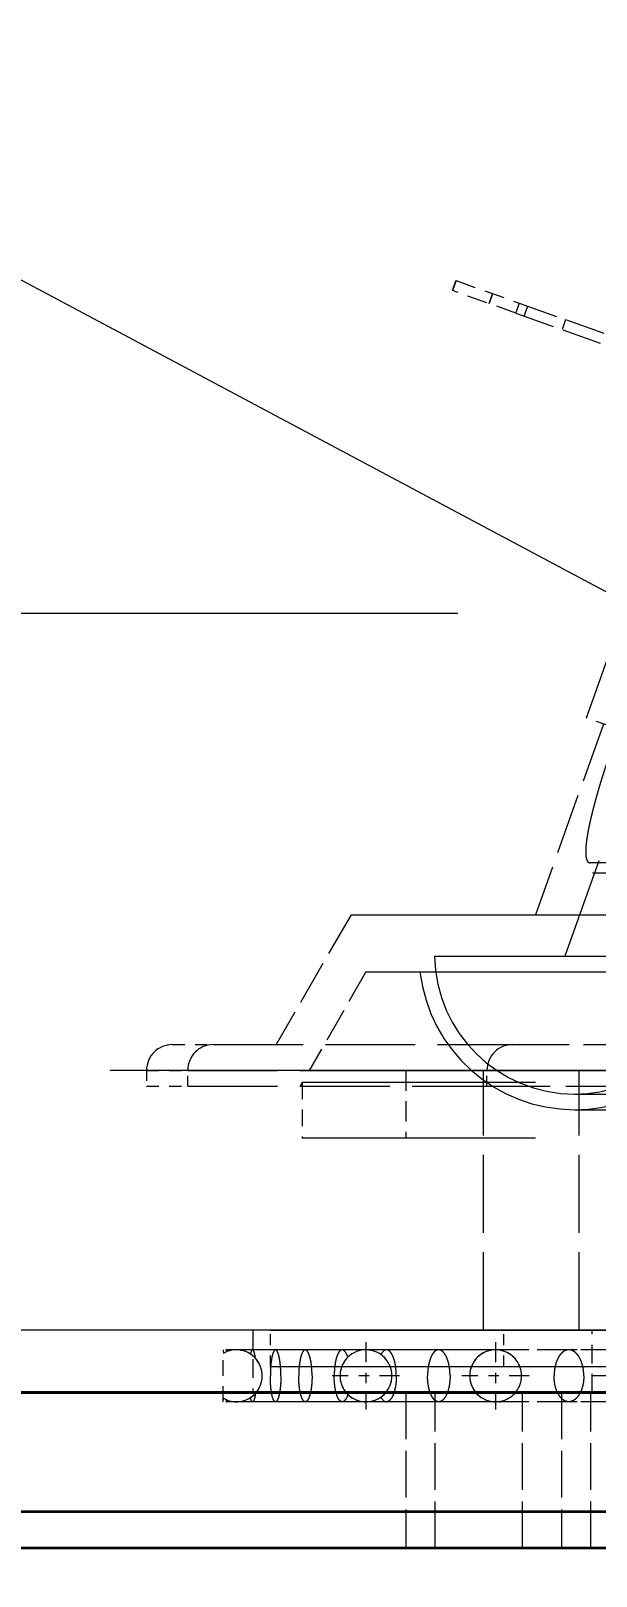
# Model space of a CAD drawing. Extents: x 23 to 587, y 4 to 413.
# Drawn here: x 62.31 to 67.76, y 213.08 to 227.96 of the extents above; entities that cross this region are included whole.
import ezdxf
from ezdxf.enums import TextEntityAlignment as Align

# ---------------------------------------------------------------- set-up
doc = ezdxf.new("R2010")
doc.units = 0
doc.linetypes.add('DASHDOT', pattern=[18.5, 12, -3, 0.5, -3])
doc.linetypes.add('DASHED', pattern=[15, 12, -3])
doc.layers.get('0').update_dxf_attribs({"lineweight": 13})
doc.styles.get("Standard").update_dxf_attribs({"font": 'isocp.shx'})

# ---------------------------------------------------------------- blocks, each defined once
blk = doc.blocks.new('BLOCK6881')
at = {"color": 7, "linetype": 'DASHDOT', "lineweight": 13, "ltscale": 0.0325}
for p, q in [((-43.269, 2.471), (-43.269, 1.171)), ((-42.619, 1.821), (-43.919, 1.821))]:
    blk.add_line(p, q, dxfattribs=at)
blk = doc.blocks.new('BLOCK6882')
at = {"color": 7, "linetype": 'DASHDOT', "lineweight": 13, "ltscale": 0.0325}
for p, q in [((-45.769, 2.471), (-45.769, 1.171)), ((-45.119, 1.821), (-46.419, 1.821))]:
    blk.add_line(p, q, dxfattribs=at)
blk = doc.blocks.new('BLOCK6883')
at = {"color": 7, "linetype": 'DASHDOT', "lineweight": 13, "ltscale": 0.0325}
for p, q in [((-48.269, 2.471), (-48.269, 1.171)), ((-47.619, 1.821), (-48.919, 1.821))]:
    blk.add_line(p, q, dxfattribs=at)
blk = doc.blocks.new('BLOCK6904')
at = {"color": 7, "linetype": 'DASHDOT', "lineweight": 13, "ltscale": 0.195}
for p, q in [((-40, 15.4), (-40, 7.6)), ((-36.1, 11.5), (-43.9, 11.5))]:
    blk.add_line(p, q, dxfattribs=at)
blk = doc.blocks.new('BLOCK6907')
at = {"color": 7, "lineweight": 13}
blk.add_line((-37.316, 2.259), (-59.825, -17.262), dxfattribs=at)
blk.add_circle((-63.728, -20.646), 5.166, dxfattribs=at)
blk.add_solid([(-39.557, -1.054), (-37.316, 2.259), (-40.914, 0.51)], dxfattribs=at)
blk.add_text('5', height=5, dxfattribs=at).set_placement((-65.67, -23.146), (-61.785, -23.146), align=Align.FIT)
blk = doc.blocks.new('BLOCK6912')
at = {"color": 7, "lineweight": 13}
blk.add_line((-35, 12.32), (-87.536, 40.271), dxfattribs=at)
blk = doc.blocks.new('BLOCK6915')
at = {"color": 7, "linetype": 'DASHED', "lineweight": 13, "ltscale": 0.225}
blk.add_line((-44.019, 14.489), (-41.003, 22.969), dxfattribs=at)
at = {"color": 7, "linetype": 'DASHED', "lineweight": 13, "ltscale": 0.005066}
for p, q in [((-46.6, 22.719), (-46.532, 22.91)), ((-46.532, 22.91), (-46.6, 22.719)), ((-45.893, 22.467), (-45.826, 22.658)), ((-45.826, 22.658), (-45.893, 22.467)), ((-45.314, 22.476), (-45.382, 22.285)), ((-45.314, 22.476), (-45.382, 22.285)), ((-45.314, 22.476), (-45.382, 22.285)), ((-45.314, 22.476), (-45.382, 22.285)), ((-45.153, 22.419), (-45.221, 22.228)), ((-45.153, 22.419), (-45.221, 22.228)), ((-45.153, 22.419), (-45.221, 22.228)), ((-45.153, 22.419), (-45.221, 22.228)), ((-44.42, 22.158), (-44.488, 21.967)), ((-44.42, 22.158), (-44.488, 21.967)), ((-44.42, 22.158), (-44.488, 21.967)), ((-44.42, 22.158), (-44.488, 21.967))]:
    blk.add_line(p, q, dxfattribs=at)
at = {"color": 7, "linetype": 'DASHED', "lineweight": 13, "ltscale": 0.032336}
for p, q in [((-45.382, 22.285), (-46.6, 22.719)), ((-46.532, 22.91), (-45.314, 22.476))]:
    blk.add_line(p, q, dxfattribs=at)
at = {"color": 7, "linetype": 'DASHED', "lineweight": 13, "ltscale": 0.063832}
for p, q in [((-45.314, 22.476), (-42.908, 21.62)), ((-45.382, 22.285), (-42.976, 21.429))]:
    blk.add_line(p, q, dxfattribs=at)
at = {"color": 7, "linetype": 'DASHED', "lineweight": 13, "ltscale": 0.195009}
blk.add_line((-41.813, 17.246), (-44.436, 9.9), dxfattribs=at)
at = {"color": 7, "linetype": 'DASHED', "lineweight": 13}
for p, q in [((58.5, 16.5), (-58.5, 16.5)), ((-48.557, 10.7), (-23.279, 10.7)), ((-46.946, 9.9), (41.199, 9.9)), ((-48.268, 9.6), (-23.141, 9.6)), ((63.8, 7.7), (-63.8, 7.7)), ((0, 7.466), (-49.5, 7.466)), ((-49.365, 7.7), (-23.667, 7.7)), ((-44.247, 7.246), (38.83, 7.246)), ((-44.247, 6.946), (38.83, 6.946)), ((0, 6.4), (-49.5, 6.4)), ((63.8, 2.7), (-63.8, 2.7)), ((61.5, 2.7), (-61.5, 2.7)), ((-50.11, 2.7), (50.39, 2.7)), ((-50.11, 2), (50.39, 2)), ((-85, -0.8), (85, -0.8))]:
    blk.add_line(p, q, dxfattribs=at)
at = {"color": 7, "linetype": 'DASHED', "lineweight": 13, "ltscale": 0.097469}
blk.add_line((-43.689, 14.372), (-45, 10.7), dxfattribs=at)
at = {"color": 7, "linetype": 'DASHED', "lineweight": 13, "ltscale": 0.010165}
blk.add_line((-43.636, 14.353), (-44.019, 14.489), dxfattribs=at)
at = {"color": 7, "linetype": 'DASHED', "lineweight": 13, "ltscale": 0.378958}
blk.add_line((-28.786, 11.7), (-43.944, 11.7), dxfattribs=at)
at = {"color": 7, "linetype": 'DASHED', "lineweight": 13, "ltscale": 0.072169}
blk.add_line((-48.557, 10.7), (-50, 8.2), dxfattribs=at)
at = {"color": 7, "linetype": 'DASHED', "lineweight": 13, "ltscale": 0.054848}
blk.add_line((-48.268, 9.6), (-49.365, 7.7), dxfattribs=at)
at = {"color": 7, "linetype": 'DASHED', "lineweight": 13, "ltscale": 0.019677}
blk.add_line((-52, 8.2), (-51.213, 8.2), dxfattribs=at)
at = {"color": 7, "linetype": 'DASHED', "lineweight": 13, "ltscale": 0.144221}
for p, q in [((-51.213, 8.2), (-45.444, 8.2)), ((-51.705, 7.7), (-45.937, 7.7)), ((-45.937, 7.7), (-51.705, 7.7)), ((-51.705, 7.4), (-45.937, 7.4))]:
    blk.add_line(p, q, dxfattribs=at)
at = {"color": 7, "linetype": 'DASHED', "lineweight": 13, "ltscale": 0.091298}
blk.add_line((-45.444, 8.2), (-41.792, 8.2), dxfattribs=at)
at = {"color": 7, "linetype": 'DASHED', "lineweight": 13, "ltscale": 0.019866}
for p, q in [((-52.5, 7.7), (-51.705, 7.7)), ((-52.5, 7.4), (-51.705, 7.4))]:
    blk.add_line(p, q, dxfattribs=at)
at = {"color": 7, "linetype": 'DASHED', "lineweight": 13, "ltscale": 0.0075}
for p, q in [((-52.5, 7.7), (-52.5, 7.4)), ((-51.705, 7.4), (-51.705, 7.7)), ((-51.705, 7.4), (-51.705, 7.7)), ((-45.937, 7.4), (-45.937, 7.7)), ((-45.937, 7.4), (-45.937, 7.7))]:
    blk.add_line(p, q, dxfattribs=at)
at = {"color": 7, "linetype": 'DASHED', "lineweight": 13, "ltscale": 0.001906}
blk.add_line((-49.5, 7.466), (-49.538, 7.4), dxfattribs=at)
at = {"color": 7, "linetype": 'DASHED', "lineweight": 13, "ltscale": 0.026651}
blk.add_line((-49.5, 7.466), (-49.5, 6.4), dxfattribs=at)
at = {"color": 7, "linetype": 'DASHED', "lineweight": 13, "ltscale": 0.0325}
blk.add_line((-47.5, 7.7), (-47.5, 6.4), dxfattribs=at)
at = {"color": 7, "linetype": 'DASHED', "lineweight": 13, "ltscale": 0.125}
for p, q in [((-46, 2.7), (-46, 7.7)), ((-44.159, 2.7), (-44.159, 7.7)), ((-44.159, 2.7), (-44.159, 7.7))]:
    blk.add_line(p, q, dxfattribs=at)
at = {"color": 7, "linetype": 'DASHED', "lineweight": 13, "ltscale": 0.101442}
for p, q in [((-45.937, 7.7), (-41.879, 7.7)), ((-45.937, 7.7), (-41.879, 7.7)), ((-45.937, 7.4), (-41.879, 7.4))]:
    blk.add_line(p, q, dxfattribs=at)
at = {"color": 7, "linetype": 'DASHED', "lineweight": 13, "ltscale": 0.135414}
blk.add_line((-44.247, 7.246), (-38.83, 7.246), dxfattribs=at)
at = {"color": 7, "linetype": 'DASHED', "lineweight": 13, "ltscale": 0.135416}
blk.add_line((-44.247, 6.946), (-38.83, 6.946), dxfattribs=at)
at = {"color": 7, "linetype": 'DASHED', "lineweight": 13, "ltscale": 0.03}
for p, q in [((-50.45, 2.7), (-50.45, 1.5)), ((-43.909, 1.5), (-43.909, 2.7)), ((-43.909, 1.5), (-43.909, 2.7))]:
    blk.add_line(p, q, dxfattribs=at)
at = {"color": 7, "linetype": 'DASHED', "lineweight": 13, "ltscale": 0.0175}
for p, q in [((-50.11, 2), (-50.11, 2.7)), ((-45.61, 2), (-45.61, 2.7))]:
    blk.add_line(p, q, dxfattribs=at)
at = {"color": 7, "linetype": 'DASHED', "lineweight": 13, "ltscale": 0.001666}
for p, q in [((-51.019, 2.321), (-51.018, 2.255)), ((-51.019, 1.321), (-51.018, 1.388))]:
    blk.add_line(p, q, dxfattribs=at)
at = {"color": 7, "linetype": 'DASHED', "lineweight": 13, "ltscale": 0.00625}
for p, q in [((-50.769, 2.321), (-51.019, 2.321)), ((-50.769, 1.321), (-51.019, 1.321))]:
    blk.add_line(p, q, dxfattribs=at)
at = {"color": 7, "linetype": 'DASHED', "lineweight": 13, "ltscale": 0.025}
blk.add_line((-51.019, 1.321), (-51.019, 2.321), dxfattribs=at)
at = {"color": 7, "linetype": 'DASHED', "lineweight": 13, "ltscale": 0.001458}
for p, q in [((-51.018, 2.255), (-50.966, 2.281)), ((-51.018, 1.388), (-50.966, 1.362))]:
    blk.add_line(p, q, dxfattribs=at)
at = {"color": 7, "linetype": 'DASHED', "lineweight": 13, "ltscale": 0.000514911}
blk.add_line((-50.947, 2.289), (-50.966, 2.281), dxfattribs=at)
at = {"color": 7, "linetype": 'DASHED', "lineweight": 13, "ltscale": 0.004694}
for p, q in [((-50.769, 2.321), (-50.956, 2.321)), ((-50.769, 2.321), (-50.956, 2.321)), ((-50.769, 1.321), (-50.956, 1.321)), ((-50.769, 1.321), (-50.956, 1.321))]:
    blk.add_line(p, q, dxfattribs=at)
at = {"color": 7, "linetype": 'DASHED', "lineweight": 13, "ltscale": 0.0625}
for p, q in [((-48.269, 2.321), (-50.769, 2.321)), ((-48.269, 2.321), (-50.769, 2.321)), ((-48.269, 2.321), (-50.769, 2.321)), ((-48.269, 2.321), (-50.769, 2.321)), ((-48.269, 2.321), (-50.769, 2.321)), ((-45.769, 2.321), (-48.269, 2.321)), ((-45.769, 2.321), (-48.269, 2.321)), ((-45.769, 2.321), (-48.269, 2.321)), ((-45.769, 2.321), (-48.269, 2.321)), ((-45.769, 2.321), (-48.269, 2.321)), ((-45.769, 2.321), (-48.269, 2.321)), ((-45.769, 2.321), (-48.269, 2.321)), ((-45.769, 2.321), (-48.269, 2.321)), ((-45.769, 2.321), (-48.269, 2.321)), ((-45.769, 2.321), (-48.269, 2.321)), ((-45.769, 2.321), (-48.269, 2.321)), ((-45.769, 2.321), (-48.269, 2.321)), ((-45.769, 2.321), (-48.269, 2.321)), ((-43.269, 2.321), (-45.769, 2.321)), ((-43.269, 2.321), (-45.769, 2.321)), ((-43.269, 2.321), (-45.769, 2.321)), ((-43.269, 2.321), (-45.769, 2.321)), ((-43.269, 2.321), (-45.769, 2.321)), ((-43.269, 2.321), (-45.769, 2.321)), ((-43.269, 2.321), (-45.769, 2.321)), ((-43.269, 2.321), (-45.769, 2.321)), ((-43.269, 2.321), (-45.769, 2.321)), ((-43.269, 2.321), (-45.769, 2.321)), ((-43.269, 2.321), (-45.769, 2.321)), ((-43.269, 2.321), (-45.769, 2.321)), ((-43.269, 2.321), (-45.769, 2.321)), ((-43.269, 2.321), (-45.769, 2.321)), ((-43.269, 2.321), (-45.769, 2.321)), ((-43.269, 2.321), (-45.769, 2.321)), ((-43.269, 2.321), (-45.769, 2.321)), ((-48.269, 1.321), (-50.769, 1.321)), ((-48.269, 1.321), (-50.769, 1.321)), ((-48.269, 1.321), (-50.769, 1.321)), ((-48.269, 1.321), (-50.769, 1.321)), ((-48.269, 1.321), (-50.769, 1.321)), ((-45.769, 1.321), (-48.269, 1.321)), ((-45.769, 1.321), (-48.269, 1.321)), ((-45.769, 1.321), (-48.269, 1.321)), ((-45.769, 1.321), (-48.269, 1.321)), ((-45.769, 1.321), (-48.269, 1.321)), ((-45.769, 1.321), (-48.269, 1.321)), ((-45.769, 1.321), (-48.269, 1.321)), ((-45.769, 1.321), (-48.269, 1.321)), ((-45.769, 1.321), (-48.269, 1.321)), ((-45.769, 1.321), (-48.269, 1.321)), ((-45.769, 1.321), (-48.269, 1.321)), ((-45.769, 1.321), (-48.269, 1.321)), ((-45.769, 1.321), (-48.269, 1.321)), ((-43.269, 1.321), (-45.769, 1.321)), ((-43.269, 1.321), (-45.769, 1.321)), ((-43.269, 1.321), (-45.769, 1.321)), ((-43.269, 1.321), (-45.769, 1.321)), ((-43.269, 1.321), (-45.769, 1.321)), ((-43.269, 1.321), (-45.769, 1.321)), ((-43.269, 1.321), (-45.769, 1.321)), ((-43.269, 1.321), (-45.769, 1.321)), ((-43.269, 1.321), (-45.769, 1.321)), ((-43.269, 1.321), (-45.769, 1.321)), ((-43.269, 1.321), (-45.769, 1.321)), ((-43.269, 1.321), (-45.769, 1.321)), ((-43.269, 1.321), (-45.769, 1.321)), ((-43.269, 1.321), (-45.769, 1.321)), ((-43.269, 1.321), (-45.769, 1.321)), ((-43.269, 1.321), (-45.769, 1.321)), ((-43.269, 1.321), (-45.769, 1.321))]:
    blk.add_line(p, q, dxfattribs=at)
at = {"color": 7, "linetype": 'DASHED', "lineweight": 13, "ltscale": 0.054679}
for p, q in [((-48.269, 2.321), (-50.456, 2.321)), ((-48.269, 2.321), (-50.456, 2.321)), ((-48.269, 1.321), (-50.456, 1.321)), ((-48.269, 1.321), (-50.456, 1.321))]:
    blk.add_line(p, q, dxfattribs=at)
at = {"color": 7, "linetype": 'DASHED', "lineweight": 13, "ltscale": 0.043621}
for p, q in [((-48.269, 2.321), (-50.013, 2.321)), ((-48.269, 2.321), (-50.013, 2.321)), ((-48.269, 1.321), (-50.013, 1.321)), ((-48.269, 1.321), (-50.013, 1.321))]:
    blk.add_line(p, q, dxfattribs=at)
at = {"color": 7, "linetype": 'DASHED', "lineweight": 13, "ltscale": 0.029258}
for p, q in [((-48.269, 2.321), (-49.439, 2.321)), ((-48.269, 2.321), (-49.439, 2.321)), ((-48.269, 1.321), (-49.439, 1.321)), ((-48.269, 1.321), (-49.439, 1.321))]:
    blk.add_line(p, q, dxfattribs=at)
at = {"color": 7, "linetype": 'DASHED', "lineweight": 13, "ltscale": 0.011474}
for p, q in [((-48.269, 2.321), (-48.727, 2.321)), ((-48.269, 2.321), (-48.727, 2.321)), ((-48.269, 1.321), (-48.727, 1.321)), ((-48.269, 1.321), (-48.727, 1.321))]:
    blk.add_line(p, q, dxfattribs=at)
at = {"color": 7, "linetype": 'DASHED', "lineweight": 13, "ltscale": 0.052607}
for p, q in [((-45.769, 2.321), (-47.873, 2.321)), ((-45.769, 2.321), (-47.873, 2.321)), ((-45.769, 1.321), (-47.873, 1.321)), ((-45.769, 1.321), (-47.873, 1.321))]:
    blk.add_line(p, q, dxfattribs=at)
at = {"color": 7, "linetype": 'DASHED', "lineweight": 13, "ltscale": 0.027451}
for p, q in [((-45.769, 2.321), (-46.867, 2.321)), ((-45.769, 2.321), (-46.867, 2.321)), ((-45.769, 1.321), (-46.867, 1.321)), ((-45.769, 1.321), (-46.867, 1.321))]:
    blk.add_line(p, q, dxfattribs=at)
at = {"color": 7, "linetype": 'DASHED', "lineweight": 13, "ltscale": 0.001149}
for p, q in [((-45.723, 2.319), (-45.769, 2.321)), ((-45.723, 1.324), (-45.769, 1.321))]:
    blk.add_line(p, q, dxfattribs=at)
at = {"color": 7, "linetype": 'DASHED', "lineweight": 13, "ltscale": 0.000576364}
for p, q in [((-45.7, 2.321), (-45.723, 2.319)), ((-45.7, 2.321), (-45.723, 2.319)), ((-45.7, 1.321), (-45.723, 1.324)), ((-45.7, 1.321), (-45.723, 1.324))]:
    blk.add_line(p, q, dxfattribs=at)
at = {"color": 7, "linetype": 'DASHED', "lineweight": 13, "ltscale": 0.06078}
for p, q in [((-43.269, 2.321), (-45.7, 2.321)), ((-43.269, 2.321), (-45.7, 2.321)), ((-43.269, 1.321), (-45.7, 1.321)), ((-43.269, 1.321), (-45.7, 1.321))]:
    blk.add_line(p, q, dxfattribs=at)
at = {"color": 7, "linetype": 'DASHED', "lineweight": 13, "ltscale": 0.027243}
for p, q in [((-43.269, 2.321), (-44.358, 2.321)), ((-43.269, 2.321), (-44.358, 2.321)), ((-43.269, 1.321), (-44.358, 1.321)), ((-43.269, 1.321), (-44.358, 1.321))]:
    blk.add_line(p, q, dxfattribs=at)
at = {"color": 7, "lineweight": 35}
for p, q in [((-85, 1.5), (85, 1.5)), ((-68, 1.5), (68, 1.5)), ((61.5, 1.5), (-61.5, 1.5)), ((85, -0.8), (-85, -0.8)), ((85, -1.5), (-85, -1.5))]:
    blk.add_line(p, q, dxfattribs=at)
at = {"color": 7, "linetype": 'DASHED', "lineweight": 13, "ltscale": 0.075}
for p, q in [((-47.5, 1.5), (-47.5, -1.5)), ((-46.934, -1.5), (-46.934, 1.5)), ((-46.934, -1.5), (-46.934, 1.5)), ((-45.249, -1.5), (-45.249, 1.5)), ((-45.249, -1.5), (-45.249, 1.5)), ((-44.5, 1.5), (-44.5, -1.5)), ((-43.934, -1.5), (-43.934, 1.5)), ((-43.934, -1.5), (-43.934, 1.5))]:
    blk.add_line(p, q, dxfattribs=at)
at = {"color": 7, "linetype": 'DASHED', "lineweight": 13, "ltscale": 0.000514917}
blk.add_line((-50.947, 1.354), (-50.966, 1.362), dxfattribs=at)
at = {"color": 7, "linetype": 'DASHED', "lineweight": 13}
for centre, radius, start, end in [((-44.247, 9.946), 2.7, 180.9833, 270), ((-44.247, 9.946), 3, 186.6293, 270), ((-44.247, 9.946), 2.7, 270, 351.3288), ((-44.247, 9.946), 3, 270, 347.1342), ((-52, 7.7), 0.5, 90, 180), ((-50.884, 2.286), 0.081, 153.8797, 183.6045), ((-50.884, 2.286), 0.081, 153.8797, 183.6045), ((-51.009, 2.291), 0.0617, 357.6723, 29.8591), ((-51.009, 2.291), 0.0617, 357.6723, 29.8591), ((-50.769, 1.821), 0.5, 26.4841, 110.8517), ((-50.769, 1.821), 0.5, 15.7915, 90), ((-50.769, 1.821), 0.5, 317.7546, 42.2454), ((-48.269, 1.821), 0.5, 134.1145, 450), ((-48.269, 1.821), 0.5, 134.1145, 225.8859), ((-48.269, 1.821), 0.5, 225.804, 134.196), ((-45.769, 1.821), 0.5, 49.7587, 180), ((-45.769, 1.821), 0.5, 90, 270), ((-45.769, 1.821), 0.5, 46.7749, 84.7461), ((-45.702, 2.182), 0.14, 59.2448, 89.2194), ((-45.702, 2.182), 0.14, 59.2448, 89.2194), ((-45.769, 1.821), 0.5, 286.0633, 73.9361), ((-45.769, 1.821), 0.5, 180, 286.0128), ((-50.769, 1.821), 0.5, 249.0766, 321.4021), ((-50.769, 1.821), 0.5, 270, 329.3462), ((-50.884, 1.357), 0.081, 176.3955, 206.1203), ((-50.884, 1.357), 0.081, 176.3955, 206.1203), ((-51.009, 1.352), 0.0617, 330.1409, 2.3277), ((-51.009, 1.352), 0.0617, 330.1409, 2.3277), ((-45.769, 1.821), 0.5, 275.2539, 285.9736), ((-45.702, 1.461), 0.14, 270.7806, 300.7552), ((-45.702, 1.461), 0.14, 270.7806, 300.7552)]:
    blk.add_arc(centre, radius, start, end, dxfattribs=at)
for centre, major_axis, ratio, start_param, end_param in [((-51.213, 7.7), (0, 0.5), 0.984864, 0, 1.570796), ((-51.213, 7.7), (0, -0.5), 0.984864, 3.141593, 4.712389), ((-45.444, 7.7), (0, -0.5), 0.984864, 3.141593, 4.712389), ((-45.444, 7.7), (0, 0.5), 0.984864, 0, 1.570796), ((-47.866, 1.8), (0.008, -0.522), 0.36382, 3.135792, 3.739326), ((-47.866, 1.8), (0.008, -0.522), 0.36382, 3.135792, 3.739326), ((-47.866, 1.843), (-0.008, -0.522), 0.36382, 5.685452, 6.288986), ((-47.866, 1.843), (-0.008, -0.522), 0.36382, 5.685452, 6.288986)]:
    blk.add_ellipse(centre, major_axis=major_axis, ratio=ratio, start_param=start_param, end_param=end_param, dxfattribs=at)
for points, knots in [([(-43.492, 14.013), (-43.597, 13.719), (-43.696, 13.421), (-43.776, 13.159), (-43.939, 12.578), (-44.019, 12.172), (-44.042, 11.986), (-44.04, 11.805), (-43.997, 11.722), (-43.982, 11.708), (-43.965, 11.7), (-43.944, 11.7)], [0, 0, 0, 0, 0, 0, 2.707376, 2.707376, 2.707376, 6.667159, 6.667159, 6.667159, 8.102253, 8.102253, 8.102253, 8.102253, 8.102253, 8.102253]), ([(-43.492, 14.013), (-43.597, 13.719), (-43.696, 13.421), (-43.776, 13.159), (-43.939, 12.578), (-44.019, 12.172), (-44.042, 11.986), (-44.04, 11.805), (-43.997, 11.722), (-43.982, 11.708), (-43.965, 11.7), (-43.944, 11.7)], [0, 0, 0, 0, 0, 0, 2.707376, 2.707376, 2.707376, 6.667159, 6.667159, 6.667159, 8.102253, 8.102253, 8.102253, 8.102253, 8.102253, 8.102253]), ([(-50.456, 2.321), (-50.464, 2.321), (-50.472, 2.315), (-50.479, 2.301), (-50.487, 2.278), (-50.494, 2.25), (-50.495, 2.247), (-50.495, 2.244), (-50.496, 2.241)], [0, 0, 0, 0, 0, 0, 0.3788842, 0.3788842, 0.3788842, 0.4237837, 0.4237837, 0.4237837, 0.4237837, 0.4237837, 0.4237837]), ([(-50.456, 2.321), (-50.464, 2.321), (-50.472, 2.315), (-50.479, 2.301), (-50.487, 2.278), (-50.494, 2.25), (-50.495, 2.247), (-50.495, 2.244), (-50.496, 2.241)], [0, 0, 0, 0, 0, 0, 0.3788842, 0.3788842, 0.3788842, 0.4237837, 0.4237837, 0.4237837, 0.4237837, 0.4237837, 0.4237837]), ([(-50.398, 2.158), (-50.405, 2.205), (-50.413, 2.246), (-50.423, 2.28), (-50.435, 2.309), (-50.448, 2.32), (-50.451, 2.321), (-50.453, 2.321), (-50.456, 2.321)], [0, 0, 0, 0, 0, 0, 0.509377, 0.509377, 0.509377, 0.6254481, 0.6254481, 0.6254481, 0.6254481, 0.6254481, 0.6254481]), ([(-50.398, 2.158), (-50.405, 2.205), (-50.413, 2.246), (-50.423, 2.28), (-50.435, 2.309), (-50.448, 2.32), (-50.451, 2.321), (-50.453, 2.321), (-50.456, 2.321)], [0, 0, 0, 0, 0, 0, 0.509377, 0.509377, 0.509377, 0.6254481, 0.6254481, 0.6254481, 0.6254481, 0.6254481, 0.6254481]), ([(-50.013, 2.321), (-50.027, 2.322), (-50.04, 2.311), (-50.052, 2.29), (-50.081, 2.211), (-50.101, 2.087), (-50.108, 2.001), (-50.112, 1.911), (-50.112, 1.821)], [0, 0, 0, 0, 0, 0, 0.476021, 0.476021, 0.476021, 1.252656, 1.252656, 1.252656, 1.252656, 1.252656, 1.252656]), ([(-50.013, 2.321), (-50.027, 2.322), (-50.04, 2.311), (-50.052, 2.29), (-50.081, 2.211), (-50.101, 2.087), (-50.108, 2.001), (-50.112, 1.911), (-50.112, 1.821)], [0, 0, 0, 0, 0, 0, 0.476021, 0.476021, 0.476021, 1.252656, 1.252656, 1.252656, 1.252656, 1.252656, 1.252656]), ([(-49.909, 1.821), (-49.909, 1.927), (-49.915, 2.032), (-49.927, 2.134), (-49.953, 2.248), (-49.985, 2.305), (-49.995, 2.316), (-50.004, 2.321), (-50.013, 2.321)], [0, 0, 0, 0, 0, 0, 0.913334, 0.913334, 0.913334, 1.249162, 1.249162, 1.249162, 1.249162, 1.249162, 1.249162]), ([(-49.909, 1.821), (-49.909, 1.927), (-49.915, 2.032), (-49.927, 2.134), (-49.953, 2.248), (-49.985, 2.305), (-49.995, 2.316), (-50.004, 2.321), (-50.013, 2.321)], [0, 0, 0, 0, 0, 0, 0.913334, 0.913334, 0.913334, 1.249162, 1.249162, 1.249162, 1.249162, 1.249162, 1.249162]), ([(-49.439, 2.321), (-49.452, 2.322), (-49.466, 2.315), (-49.478, 2.301), (-49.518, 2.237), (-49.546, 2.12), (-49.558, 2.023), (-49.565, 1.922), (-49.565, 1.821)], [0, 0, 0, 0, 0, 0, 0.387171, 0.387171, 0.387171, 1.259777, 1.259777, 1.259777, 1.259777, 1.259777, 1.259777]), ([(-49.439, 2.321), (-49.452, 2.322), (-49.466, 2.315), (-49.478, 2.301), (-49.518, 2.237), (-49.546, 2.12), (-49.558, 2.023), (-49.565, 1.922), (-49.565, 1.821)], [0, 0, 0, 0, 0, 0, 0.387171, 0.387171, 0.387171, 1.259777, 1.259777, 1.259777, 1.259777, 1.259777, 1.259777]), ([(-49.308, 1.821), (-49.308, 1.928), (-49.315, 2.034), (-49.331, 2.136), (-49.363, 2.249), (-49.404, 2.306), (-49.415, 2.316), (-49.427, 2.321), (-49.439, 2.321)], [0, 0, 0, 0, 0, 0, 0.919842, 0.919842, 0.919842, 1.259322, 1.259322, 1.259322, 1.259322, 1.259322, 1.259322]), ([(-49.308, 1.821), (-49.308, 1.928), (-49.315, 2.034), (-49.331, 2.136), (-49.363, 2.249), (-49.404, 2.306), (-49.415, 2.316), (-49.427, 2.321), (-49.439, 2.321)], [0, 0, 0, 0, 0, 0, 0.919842, 0.919842, 0.919842, 1.259322, 1.259322, 1.259322, 1.259322, 1.259322, 1.259322]), ([(-48.727, 2.321), (-48.745, 2.321), (-48.763, 2.313), (-48.78, 2.297), (-48.827, 2.228), (-48.86, 2.108), (-48.874, 2.015), (-48.881, 1.918), (-48.881, 1.821)], [0, 0, 0, 0, 0, 0, 0.432516, 0.432516, 0.432516, 1.272333, 1.272333, 1.272333, 1.272333, 1.272333, 1.272333]), ([(-48.727, 2.321), (-48.745, 2.321), (-48.763, 2.313), (-48.78, 2.297), (-48.827, 2.228), (-48.86, 2.108), (-48.874, 2.015), (-48.881, 1.918), (-48.881, 1.821)], [0, 0, 0, 0, 0, 0, 0.432516, 0.432516, 0.432516, 1.272333, 1.272333, 1.272333, 1.272333, 1.272333, 1.272333]), ([(-48.617, 2.18), (-48.631, 2.222), (-48.647, 2.258), (-48.665, 2.287), (-48.689, 2.311), (-48.713, 2.32), (-48.718, 2.321), (-48.723, 2.321), (-48.727, 2.321)], [0, 0, 0, 0, 0, 0, 0.4869591, 0.4869591, 0.4869591, 0.6001415, 0.6001415, 0.6001415, 0.6001415, 0.6001415, 0.6001415]), ([(-48.617, 2.18), (-48.631, 2.222), (-48.647, 2.258), (-48.665, 2.287), (-48.689, 2.311), (-48.713, 2.32), (-48.718, 2.321), (-48.723, 2.321), (-48.727, 2.321)], [0, 0, 0, 0, 0, 0, 0.4869591, 0.4869591, 0.4869591, 0.6001415, 0.6001415, 0.6001415, 0.6001415, 0.6001415, 0.6001415]), ([(-47.684, 1.821), (-47.684, 1.93), (-47.695, 2.038), (-47.718, 2.14), (-47.764, 2.252), (-47.823, 2.306), (-47.839, 2.316), (-47.856, 2.321), (-47.873, 2.321)], [0, 0, 0, 0, 0, 0, 0.93928, 0.93928, 0.93928, 1.288148, 1.288148, 1.288148, 1.288148, 1.288148, 1.288148]), ([(-47.684, 1.821), (-47.684, 1.93), (-47.695, 2.038), (-47.718, 2.14), (-47.764, 2.252), (-47.823, 2.306), (-47.839, 2.316), (-47.856, 2.321), (-47.873, 2.321)], [0, 0, 0, 0, 0, 0, 0.93928, 0.93928, 0.93928, 1.288148, 1.288148, 1.288148, 1.288148, 1.288148, 1.288148]), ([(-46.867, 2.321), (-46.893, 2.322), (-46.92, 2.312), (-46.945, 2.294), (-47.007, 2.222), (-47.052, 2.101), (-47.071, 2.013), (-47.08, 1.919), (-47.081, 1.824), (-47.081, 1.823), (-47.081, 1.822), (-47.081, 1.821)], [0, 0, 0, 0, 0, 0, 0.489855, 0.489855, 0.489855, 1.299225, 1.299225, 1.299225, 1.307776, 1.307776, 1.307776, 1.307776, 1.307776, 1.307776]), ([(-46.867, 2.321), (-46.893, 2.322), (-46.92, 2.312), (-46.945, 2.294), (-47.007, 2.222), (-47.052, 2.101), (-47.071, 2.013), (-47.08, 1.919), (-47.081, 1.824), (-47.081, 1.823), (-47.081, 1.822), (-47.081, 1.821)], [0, 0, 0, 0, 0, 0, 0.489855, 0.489855, 0.489855, 1.299225, 1.299225, 1.299225, 1.307776, 1.307776, 1.307776, 1.307776, 1.307776, 1.307776]), ([(-46.647, 1.821), (-46.647, 1.917), (-46.657, 2.012), (-46.677, 2.102), (-46.724, 2.222), (-46.789, 2.294), (-46.814, 2.312), (-46.84, 2.321), (-46.867, 2.321)], [0, 0, 0, 0, 0, 0, 0.824825, 0.824825, 0.824825, 1.308856, 1.308856, 1.308856, 1.308856, 1.308856, 1.308856]), ([(-46.647, 1.821), (-46.647, 1.917), (-46.657, 2.012), (-46.677, 2.102), (-46.724, 2.222), (-46.789, 2.294), (-46.814, 2.312), (-46.84, 2.321), (-46.867, 2.321)], [0, 0, 0, 0, 0, 0, 0.824825, 0.824825, 0.824825, 1.308856, 1.308856, 1.308856, 1.308856, 1.308856, 1.308856]), ([(-44.358, 2.321), (-44.392, 2.321), (-44.426, 2.313), (-44.459, 2.295), (-44.531, 2.234), (-44.587, 2.133), (-44.612, 2.064), (-44.633, 1.971), (-44.64, 1.874), (-44.641, 1.857), (-44.641, 1.839), (-44.641, 1.821)], [0, 0, 0, 0, 0, 0, 0.51248, 0.51248, 0.51248, 1.203182, 1.203182, 1.203182, 1.35621, 1.35621, 1.35621, 1.35621, 1.35621, 1.35621]), ([(-44.358, 2.321), (-44.392, 2.321), (-44.426, 2.313), (-44.459, 2.295), (-44.531, 2.234), (-44.587, 2.133), (-44.612, 2.064), (-44.633, 1.971), (-44.64, 1.874), (-44.641, 1.857), (-44.641, 1.839), (-44.641, 1.821)], [0, 0, 0, 0, 0, 0, 0.51248, 0.51248, 0.51248, 1.203182, 1.203182, 1.203182, 1.35621, 1.35621, 1.35621, 1.35621, 1.35621, 1.35621]), ([(-44.068, 1.821), (-44.068, 1.904), (-44.078, 1.987), (-44.098, 2.065), (-44.148, 2.184), (-44.218, 2.265), (-44.251, 2.292), (-44.293, 2.313), (-44.335, 2.32), (-44.343, 2.321), (-44.351, 2.321), (-44.358, 2.321)], [0, 0, 0, 0, 0, 0, 0.718026, 0.718026, 0.718026, 1.245616, 1.245616, 1.245616, 1.361362, 1.361362, 1.361362, 1.361362, 1.361362, 1.361362]), ([(-44.068, 1.821), (-44.068, 1.904), (-44.078, 1.987), (-44.098, 2.065), (-44.148, 2.184), (-44.218, 2.265), (-44.251, 2.292), (-44.293, 2.313), (-44.335, 2.32), (-44.343, 2.321), (-44.351, 2.321), (-44.358, 2.321)], [0, 0, 0, 0, 0, 0, 0.718026, 0.718026, 0.718026, 1.245616, 1.245616, 1.245616, 1.361362, 1.361362, 1.361362, 1.361362, 1.361362, 1.361362]), ([(-50.013, 1.321), (-50.027, 1.321), (-50.04, 1.332), (-50.052, 1.353), (-50.081, 1.432), (-50.101, 1.556), (-50.108, 1.642), (-50.112, 1.732), (-50.112, 1.821)], [0, 0, 0, 0, 0, 0, 0.476021, 0.476021, 0.476021, 1.252656, 1.252656, 1.252656, 1.252656, 1.252656, 1.252656]), ([(-50.013, 1.321), (-50.027, 1.321), (-50.04, 1.332), (-50.052, 1.353), (-50.081, 1.432), (-50.101, 1.556), (-50.108, 1.642), (-50.112, 1.732), (-50.112, 1.821)], [0, 0, 0, 0, 0, 0, 0.476021, 0.476021, 0.476021, 1.252656, 1.252656, 1.252656, 1.252656, 1.252656, 1.252656]), ([(-49.909, 1.821), (-49.909, 1.716), (-49.915, 1.611), (-49.927, 1.509), (-49.953, 1.395), (-49.985, 1.338), (-49.995, 1.327), (-50.004, 1.322), (-50.013, 1.321)], [0, 0, 0, 0, 0, 0, 0.913334, 0.913334, 0.913334, 1.249162, 1.249162, 1.249162, 1.249162, 1.249162, 1.249162]), ([(-49.909, 1.821), (-49.909, 1.716), (-49.915, 1.611), (-49.927, 1.509), (-49.953, 1.395), (-49.985, 1.338), (-49.995, 1.327), (-50.004, 1.322), (-50.013, 1.321)], [0, 0, 0, 0, 0, 0, 0.913334, 0.913334, 0.913334, 1.249162, 1.249162, 1.249162, 1.249162, 1.249162, 1.249162]), ([(-49.439, 1.321), (-49.452, 1.321), (-49.466, 1.328), (-49.478, 1.342), (-49.518, 1.406), (-49.546, 1.523), (-49.558, 1.62), (-49.565, 1.721), (-49.565, 1.821)], [0, 0, 0, 0, 0, 0, 0.387171, 0.387171, 0.387171, 1.259777, 1.259777, 1.259777, 1.259777, 1.259777, 1.259777]), ([(-49.439, 1.321), (-49.452, 1.321), (-49.466, 1.328), (-49.478, 1.342), (-49.518, 1.406), (-49.546, 1.523), (-49.558, 1.62), (-49.565, 1.721), (-49.565, 1.821)], [0, 0, 0, 0, 0, 0, 0.387171, 0.387171, 0.387171, 1.259777, 1.259777, 1.259777, 1.259777, 1.259777, 1.259777]), ([(-49.308, 1.821), (-49.308, 1.715), (-49.315, 1.609), (-49.331, 1.507), (-49.363, 1.394), (-49.404, 1.337), (-49.415, 1.327), (-49.427, 1.322), (-49.439, 1.321)], [0, 0, 0, 0, 0, 0, 0.919842, 0.919842, 0.919842, 1.259322, 1.259322, 1.259322, 1.259322, 1.259322, 1.259322]), ([(-49.308, 1.821), (-49.308, 1.715), (-49.315, 1.609), (-49.331, 1.507), (-49.363, 1.394), (-49.404, 1.337), (-49.415, 1.327), (-49.427, 1.322), (-49.439, 1.321)], [0, 0, 0, 0, 0, 0, 0.919842, 0.919842, 0.919842, 1.259322, 1.259322, 1.259322, 1.259322, 1.259322, 1.259322]), ([(-48.727, 1.321), (-48.745, 1.321), (-48.763, 1.33), (-48.78, 1.346), (-48.827, 1.415), (-48.86, 1.535), (-48.874, 1.628), (-48.881, 1.725), (-48.881, 1.821)], [0, 0, 0, 0, 0, 0, 0.432516, 0.432516, 0.432516, 1.272333, 1.272333, 1.272333, 1.272333, 1.272333, 1.272333]), ([(-48.727, 1.321), (-48.745, 1.321), (-48.763, 1.33), (-48.78, 1.346), (-48.827, 1.415), (-48.86, 1.535), (-48.874, 1.628), (-48.881, 1.725), (-48.881, 1.821)], [0, 0, 0, 0, 0, 0, 0.432516, 0.432516, 0.432516, 1.272333, 1.272333, 1.272333, 1.272333, 1.272333, 1.272333]), ([(-47.684, 1.821), (-47.684, 1.713), (-47.695, 1.605), (-47.718, 1.503), (-47.764, 1.391), (-47.823, 1.337), (-47.839, 1.327), (-47.856, 1.321), (-47.873, 1.321)], [0, 0, 0, 0, 0, 0, 0.93928, 0.93928, 0.93928, 1.288148, 1.288148, 1.288148, 1.288148, 1.288148, 1.288148]), ([(-47.684, 1.821), (-47.684, 1.713), (-47.695, 1.605), (-47.718, 1.503), (-47.764, 1.391), (-47.823, 1.337), (-47.839, 1.327), (-47.856, 1.321), (-47.873, 1.321)], [0, 0, 0, 0, 0, 0, 0.93928, 0.93928, 0.93928, 1.288148, 1.288148, 1.288148, 1.288148, 1.288148, 1.288148]), ([(-46.867, 1.321), (-46.893, 1.321), (-46.92, 1.331), (-46.945, 1.349), (-47.007, 1.421), (-47.052, 1.542), (-47.071, 1.63), (-47.08, 1.724), (-47.081, 1.819), (-47.081, 1.82), (-47.081, 1.82), (-47.081, 1.821)], [0, 0, 0, 0, 0, 0, 0.489855, 0.489855, 0.489855, 1.299225, 1.299225, 1.299225, 1.307776, 1.307776, 1.307776, 1.307776, 1.307776, 1.307776]), ([(-46.867, 1.321), (-46.893, 1.321), (-46.92, 1.331), (-46.945, 1.349), (-47.007, 1.421), (-47.052, 1.542), (-47.071, 1.63), (-47.08, 1.724), (-47.081, 1.819), (-47.081, 1.82), (-47.081, 1.82), (-47.081, 1.821)], [0, 0, 0, 0, 0, 0, 0.489855, 0.489855, 0.489855, 1.299225, 1.299225, 1.299225, 1.307776, 1.307776, 1.307776, 1.307776, 1.307776, 1.307776]), ([(-46.647, 1.821), (-46.647, 1.726), (-46.657, 1.631), (-46.677, 1.541), (-46.724, 1.421), (-46.789, 1.349), (-46.814, 1.331), (-46.84, 1.322), (-46.867, 1.321)], [0, 0, 0, 0, 0, 0, 0.824825, 0.824825, 0.824825, 1.308856, 1.308856, 1.308856, 1.308856, 1.308856, 1.308856]), ([(-46.647, 1.821), (-46.647, 1.726), (-46.657, 1.631), (-46.677, 1.541), (-46.724, 1.421), (-46.789, 1.349), (-46.814, 1.331), (-46.84, 1.322), (-46.867, 1.321)], [0, 0, 0, 0, 0, 0, 0.824825, 0.824825, 0.824825, 1.308856, 1.308856, 1.308856, 1.308856, 1.308856, 1.308856]), ([(-44.358, 1.321), (-44.392, 1.321), (-44.426, 1.33), (-44.459, 1.348), (-44.531, 1.409), (-44.587, 1.51), (-44.612, 1.579), (-44.633, 1.672), (-44.64, 1.769), (-44.641, 1.786), (-44.641, 1.804), (-44.641, 1.821)], [0, 0, 0, 0, 0, 0, 0.51248, 0.51248, 0.51248, 1.203182, 1.203182, 1.203182, 1.35621, 1.35621, 1.35621, 1.35621, 1.35621, 1.35621]), ([(-44.358, 1.321), (-44.392, 1.321), (-44.426, 1.33), (-44.459, 1.348), (-44.531, 1.409), (-44.587, 1.51), (-44.612, 1.579), (-44.633, 1.672), (-44.64, 1.769), (-44.641, 1.786), (-44.641, 1.804), (-44.641, 1.821)], [0, 0, 0, 0, 0, 0, 0.51248, 0.51248, 0.51248, 1.203182, 1.203182, 1.203182, 1.35621, 1.35621, 1.35621, 1.35621, 1.35621, 1.35621]), ([(-44.068, 1.821), (-44.068, 1.739), (-44.078, 1.656), (-44.098, 1.578), (-44.148, 1.459), (-44.218, 1.378), (-44.251, 1.351), (-44.293, 1.33), (-44.335, 1.323), (-44.343, 1.322), (-44.351, 1.321), (-44.358, 1.321)], [0, 0, 0, 0, 0, 0, 0.718026, 0.718026, 0.718026, 1.245616, 1.245616, 1.245616, 1.361362, 1.361362, 1.361362, 1.361362, 1.361362, 1.361362]), ([(-44.068, 1.821), (-44.068, 1.739), (-44.078, 1.656), (-44.098, 1.578), (-44.148, 1.459), (-44.218, 1.378), (-44.251, 1.351), (-44.293, 1.33), (-44.335, 1.323), (-44.343, 1.322), (-44.351, 1.321), (-44.358, 1.321)], [0, 0, 0, 0, 0, 0, 0.718026, 0.718026, 0.718026, 1.245616, 1.245616, 1.245616, 1.361362, 1.361362, 1.361362, 1.361362, 1.361362, 1.361362]), ([(-50.456, 1.321), (-50.464, 1.321), (-50.472, 1.328), (-50.479, 1.342), (-50.487, 1.365), (-50.494, 1.393), (-50.495, 1.396), (-50.495, 1.399), (-50.496, 1.402)], [0, 0, 0, 0, 0, 0, 0.3788842, 0.3788842, 0.3788842, 0.4237837, 0.4237837, 0.4237837, 0.4237837, 0.4237837, 0.4237837]), ([(-50.456, 1.321), (-50.464, 1.321), (-50.472, 1.328), (-50.479, 1.342), (-50.487, 1.365), (-50.494, 1.393), (-50.495, 1.396), (-50.495, 1.399), (-50.496, 1.402)], [0, 0, 0, 0, 0, 0, 0.3788842, 0.3788842, 0.3788842, 0.4237837, 0.4237837, 0.4237837, 0.4237837, 0.4237837, 0.4237837]), ([(-50.398, 1.485), (-50.405, 1.438), (-50.413, 1.397), (-50.423, 1.363), (-50.435, 1.334), (-50.448, 1.323), (-50.451, 1.322), (-50.453, 1.321), (-50.456, 1.321)], [0, 0, 0, 0, 0, 0, 0.509377, 0.509377, 0.509377, 0.6254481, 0.6254481, 0.6254481, 0.6254481, 0.6254481, 0.6254481]), ([(-50.398, 1.485), (-50.405, 1.438), (-50.413, 1.397), (-50.423, 1.363), (-50.435, 1.334), (-50.448, 1.323), (-50.451, 1.322), (-50.453, 1.321), (-50.456, 1.321)], [0, 0, 0, 0, 0, 0, 0.509377, 0.509377, 0.509377, 0.6254481, 0.6254481, 0.6254481, 0.6254481, 0.6254481, 0.6254481]), ([(-48.617, 1.463), (-48.631, 1.421), (-48.647, 1.385), (-48.665, 1.356), (-48.689, 1.332), (-48.713, 1.323), (-48.718, 1.322), (-48.723, 1.321), (-48.727, 1.321)], [0, 0, 0, 0, 0, 0, 0.4869591, 0.4869591, 0.4869591, 0.6001415, 0.6001415, 0.6001415, 0.6001415, 0.6001415, 0.6001415]), ([(-48.617, 1.463), (-48.631, 1.421), (-48.647, 1.385), (-48.665, 1.356), (-48.689, 1.332), (-48.713, 1.323), (-48.718, 1.322), (-48.723, 1.321), (-48.727, 1.321)], [0, 0, 0, 0, 0, 0, 0.4869591, 0.4869591, 0.4869591, 0.6001415, 0.6001415, 0.6001415, 0.6001415, 0.6001415, 0.6001415])]:
    blk.add_open_spline(points, degree=5, knots=knots, dxfattribs=at)

msp = doc.modelspace()

# ---------------------------------------------------------------- block references
at = {"lineweight": 0, "xscale": 0.5, "yscale": 0.5, "zscale": 0.5}
for name in ['BLOCK6915', 'BLOCK6912', 'BLOCK6904', 'BLOCK6883', 'BLOCK6882', 'BLOCK6881', 'BLOCK6907']:
    msp.add_blockref(name, (89.6743, 214.1001), dxfattribs=at)

doc.saveas('drawing.dxf')
